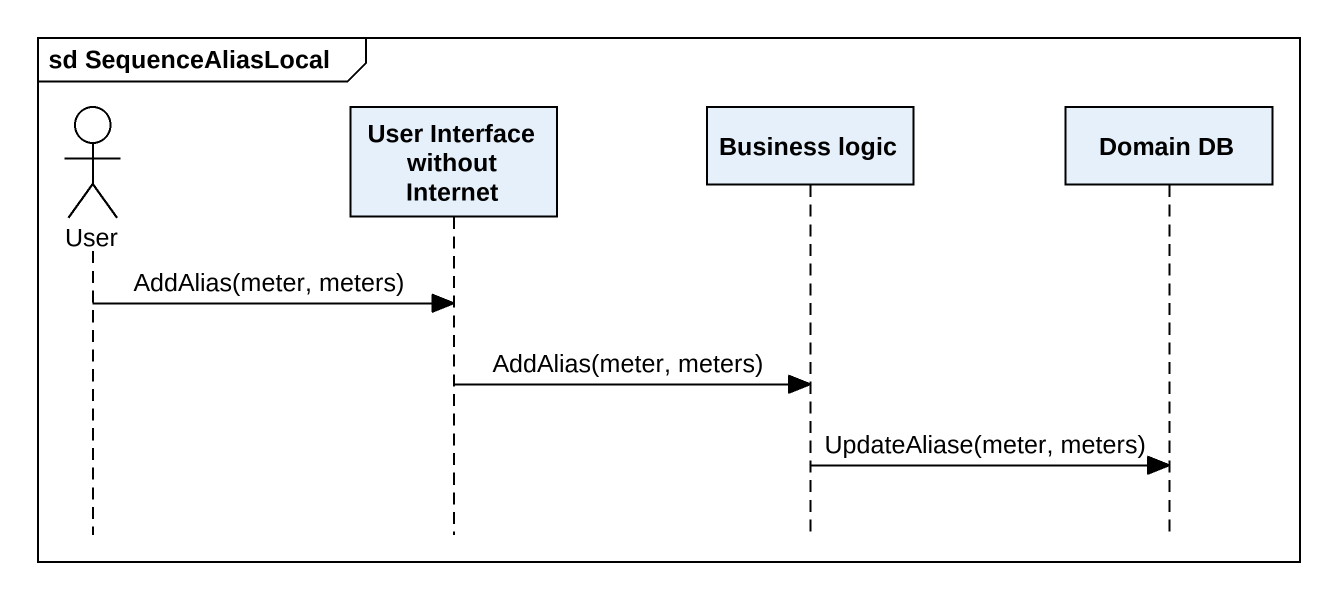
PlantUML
@startuml
mainframe sd SequenceAliasLocal
hide footbox
actor User
participant "User Interface without Internet" as User_Interface_without
participant "Business logic" as Business_logic
participant "Domain DB" as Domain_DB

User -> User_Interface_without : AddAlias(meter, meters)
User_Interface_without -> Business_logic : AddAlias(meter, meters)
Business_logic -> Domain_DB : UpdateAliase(meter, meters)
@enduml
